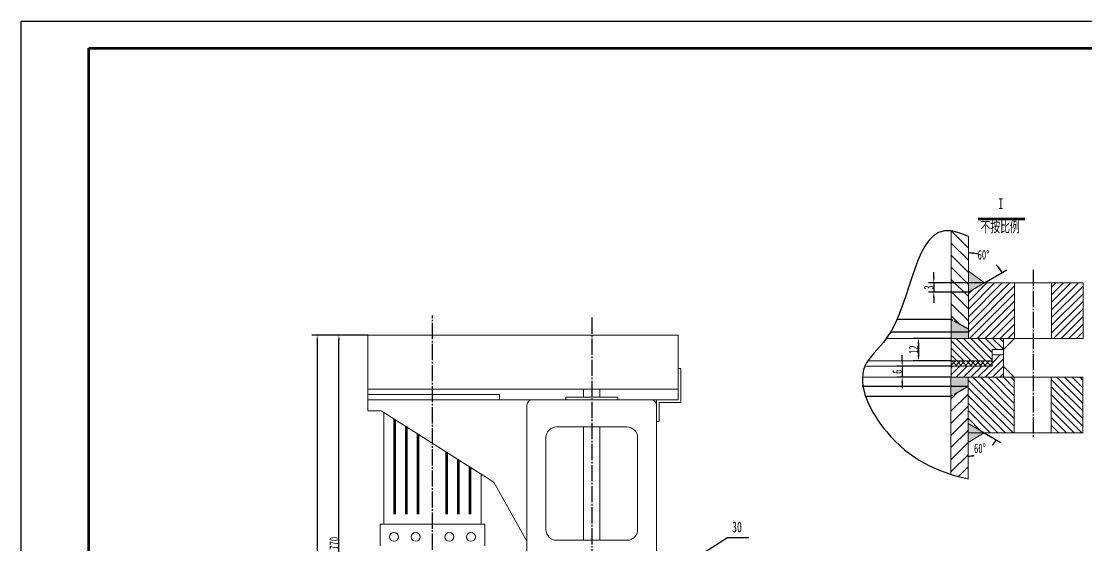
# Model space of a CAD drawing. Header units: millimetres. Extents: x 8887 to 11857, y -2175 to 2030.
# Drawn here: x 8887 to 10861, y 1059 to 2030 of the extents above; entities that cross this region are included whole.
import ezdxf

# ---------------------------------------------------------------- set-up
doc = ezdxf.new("R2010")
doc.units = ezdxf.units.MM
doc.linetypes.add('EB_DASHDOT', pattern=[39, 30, -3, 3, -3])
doc.linetypes.add('EB_DASHDOTDOT', pattern=[45, 30, -3, 3, -3, 3, -3])
doc.layers.get('0').update_dxf_attribs({"lineweight": 0})
doc.layers.get('Defpoints').update_dxf_attribs({"lineweight": 0})
for name, color, linetype, lineweight in [('CAXA0', 7, 'Continuous', 70), ('CAXA1', 1, 'EB_DASHDOT', 25), ('CAXA3', 7, 'Continuous', 25), ('CAXA4', 3, 'Continuous', 25), ('CAXAEB0', 7, 'Continuous', 70), ('CAXA中心线层', 1, 'EB_DASHDOT', 25), ('CAXA尺寸线层', 3, 'Continuous', 18)]:
    doc.layers.add(name, color=color, linetype=linetype, lineweight=lineweight)
doc.styles.add('UserTxtStyle6', font='SIMFANG.TTF', dxfattribs={"width": 0.667})
doc.styles.add('标准', font='SIMFANG.TTF', dxfattribs={"width": 0.667})
doc.dimstyles.new('标准', dxfattribs={"dimscale": 5, "dimtxt": 3.5, "dimasz": 2, "dimexe": 2, "dimexo": 0, "dimgap": 0.065, "dimtad": 1, "dimdec": 1, "dimdsep": 46, "dimtxsty": '标准', "dimcen": 0, "dimdle": 3, "dimadec": 4, "dimazin": 2, "dimtfac": 1, "dimtdec": 3, "dimtmove": 0, "dimatfit": 3, "dimldrblk": 'NONE', "dimfxl": 0, "dimtolj": 1, "dimtzin": 0, "dimarcsym": 0})

# ---------------------------------------------------------------- blocks, each defined once
blk = doc.blocks.new('*D169')
at = {"layer": 'CAXA4', "color": 0, "linetype": 'Continuous', "lineweight": -2}
for p, q in [((10577.3, 1555.5), (10577.3, 1565.5)), ((10671.1, 1545.5), (10567.3, 1545.5)), ((10577.3, 1545.5), (10577.3, 1528.3)), ((10641.4, 1528.3), (10567.3, 1528.3)), ((10577.3, 1518.3), (10577.3, 1508.3))]:
    blk.add_line(p, q, dxfattribs=at)
at = {"layer": 'CAXA4', "color": 0, "linetype": 'Continuous'}
for points in [[(10575.6, 1555.5), (10578.9, 1555.5), (10577.3, 1545.5)], [(10575.6, 1518.3), (10578.9, 1518.3), (10577.3, 1528.3)]]:
    blk.add_solid(points, dxfattribs=at)
at = {"layer": 'Defpoints', "color": 0, "linetype": 'Continuous'}
for p in [(10671.1, 1545.5), (10577.3, 1528.3), (10641.4, 1528.3)]:
    blk.add_point(p, dxfattribs=at)
at = {"layer": 'CAXA4', "color": 0, "linetype": 'Continuous', "lineweight": 25, "insert": (10568, 1536.9), "char_height": 17.5, "attachment_point": 5, "rotation": 90, "style": '标准'}
blk.add_mtext('\\A1;3', dxfattribs=at)
blk = doc.blocks.new('_None')
blk = doc.blocks.new('*D170')
at = {"layer": 'CAXA4', "color": 0, "linetype": 'Continuous', "lineweight": -2}
for p, q in [((10609.6, 1442.5), (10539, 1442.5)), ((10549, 1432.5), (10549, 1411.3)), ((10609.6, 1401.3), (10539, 1401.3))]:
    blk.add_line(p, q, dxfattribs=at)
at = {"layer": 'CAXA4', "color": 0, "linetype": 'Continuous'}
for points in [[(10547.3, 1432.5), (10550.6, 1432.5), (10549, 1442.5)], [(10547.3, 1411.3), (10550.6, 1411.3), (10549, 1401.3)]]:
    blk.add_solid(points, dxfattribs=at)
at = {"layer": 'Defpoints', "color": 0, "linetype": 'Continuous'}
for p in [(10609.6, 1442.5), (10549, 1401.3), (10609.6, 1401.3)]:
    blk.add_point(p, dxfattribs=at)
at = {"layer": 'CAXA4', "color": 0, "linetype": 'Continuous', "lineweight": 25, "insert": (10539.9, 1421.9), "char_height": 17.5, "attachment_point": 5, "rotation": 90, "style": '标准'}
blk.add_mtext('\\A1;12', dxfattribs=at)
blk = doc.blocks.new('*D171')
at = {"layer": 'CAXA4', "color": 0, "linetype": 'Continuous', "lineweight": -2}
for p, q in [((10518.8, 1401.5), (10518.8, 1411.5)), ((10609.6, 1391.5), (10508.8, 1391.5)), ((10518.8, 1391.5), (10518.8, 1370.9)), ((10609.6, 1370.9), (10508.8, 1370.9)), ((10518.8, 1360.9), (10518.8, 1350.9))]:
    blk.add_line(p, q, dxfattribs=at)
at = {"layer": 'CAXA4', "color": 0, "linetype": 'Continuous'}
for points in [[(10517.2, 1401.5), (10520.5, 1401.5), (10518.8, 1391.5)], [(10517.2, 1360.9), (10520.5, 1360.9), (10518.8, 1370.9)]]:
    blk.add_solid(points, dxfattribs=at)
at = {"layer": 'Defpoints', "color": 0, "linetype": 'Continuous'}
for p in [(10609.6, 1391.5), (10518.8, 1370.9), (10609.6, 1370.9)]:
    blk.add_point(p, dxfattribs=at)
at = {"layer": 'CAXA4', "color": 0, "linetype": 'Continuous', "lineweight": 25, "insert": (10509.6, 1381.2), "char_height": 17.5, "attachment_point": 5, "rotation": 90, "style": '标准'}
blk.add_mtext('\\A1;6', dxfattribs=at)

msp = doc.modelspace()

# ---------------------------------------------------------------- hatches: boundary and pattern name
h = msp.add_hatch()
h.set_pattern_fill('ANSI31', color=256, scale=5, angle=90, style=0)
h.set_pattern_definition([(135, (5242.173, -130.173), (-11.22532, -11.22532), [])])
edge = h.paths.add_edge_path()
edge.add_line((10609.63, 1478), (10641.36, 1459.68))
edge.add_line((10641.36, 1459.68), (10641.36, 1631.4))
edge.add_spline(control_points=[(10641.36, 1631.4), (10631.23, 1635.98), (10619.71, 1640.35), (10609.63, 1641.68)], knot_values=[0, 0, 0, 0, 34.5683935, 34.5683935, 34.5683935, 34.5683935], weights=[1, 1, 1, 1], degree=3, periodic=0)
edge.add_line((10609.63, 1641.68), (10609.63, 1478))
at = {"linetype": 'Continuous', "lineweight": 0}
h = msp.add_hatch(color=256, dxfattribs=at)
h.paths.add_polyline_path([(10641.36, 1567.21), (10641.36, 1545.5), (10671.09, 1545.5)], flags=0)
h.paths.add_polyline_path([(10641.36, 1545.5), (10641.36, 1528.34), (10671.09, 1545.5)], flags=0)
for points in [[(10609.63, 1478), (10609.63, 1442.52), (10641.36, 1442.52), (10641.36, 1459.68)], [(10609.13, 1370.94), (10609.13, 1335.45), (10640.85, 1353.77), (10640.85, 1370.94)]]:
    msp.add_hatch(color=256, dxfattribs=at).paths.add_polyline_path(points, flags=0)
h = msp.add_hatch()
h.set_pattern_fill('ANSI31', color=256, scale=3, angle=90, style=0)
h.set_pattern_definition([(135, (2841.824, -142.227), (-6.735192, -6.735192), [])])
h.paths.add_polyline_path([(10609.63, 1442.52), (10609.63, 1401.33), (10685.32, 1401.33), (10685.32, 1421.92), (10706.29, 1421.92), (10706.29, 1442.52)])
h = msp.add_hatch()
h.set_pattern_fill('ANSI31', color=256, scale=3, style=0)
h.set_pattern_definition([(45, (2841.824, -142.227), (-6.735192, 6.735192), [])])
h.paths.add_polyline_path([(10706.29, 1391.03), (10705.78, 1391.53), (10706.29, 1391.53), (10706.29, 1412.13), (10685.32, 1412.13), (10685.32, 1391.53), (10609.63, 1391.53), (10609.63, 1370.94), (10706.29, 1370.94)])
h = msp.add_hatch()
h.set_pattern_fill('ANSI37', color=256, scale=2, style=0)
h.set_pattern_definition([(45, (2841.824, -142.227), (-4.490128, 4.490128), []), (135, (2841.824, -142.227), (-4.490128, -4.490128), [])])
h.paths.add_polyline_path([(10609.63, 1401.33), (10609.63, 1391.53), (10685.32, 1391.53), (10685.32, 1401.33)])
h = msp.add_hatch()
h.set_pattern_fill('ANSI31', color=256, scale=5, style=0)
h.set_pattern_definition([(45, (5242.173, -130.173), (-11.22532, 11.22532), [])])
edge = h.paths.add_edge_path()
edge.add_line((10640.85, 1353.77), (10609.13, 1335.45))
edge.add_line((10609.13, 1335.45), (10609.13, 1190.98))
edge.add_spline(control_points=[(10609.13, 1190.98), (10619.51, 1187.72), (10630.1, 1185.04), (10640.85, 1182.86)], knot_values=[621.89874, 621.89874, 621.89874, 621.89874, 656.0187582, 656.0187582, 656.0187582, 656.0187582], weights=[1, 1, 1, 1], degree=3, periodic=0)
edge.add_line((10640.85, 1182.86), (10640.85, 1353.77))
h = msp.add_hatch(color=256, dxfattribs=at)
h.paths.add_polyline_path([(10670.58, 1267.95), (10640.85, 1285.12), (10640.85, 1267.95)], flags=0)
h.paths.add_polyline_path([(10670.58, 1267.95), (10640.85, 1267.95), (10640.85, 1250.13)], flags=0)
at = {"layer": 'CAXA4', "linetype": 'Continuous', "lineweight": 25}
for points in [[(10641.36, 1600.92), (10651.5, 1601.47), (10651.16, 1598.99)], [(10704.22, 1564.63), (10699.62, 1573.68), (10697.65, 1572.15)], [(10693.08, 1254.97), (10688.35, 1245.96), (10686.42, 1247.55)], [(10640.85, 1224.82), (10651.01, 1224.41), (10650.6, 1226.88)]]:
    msp.add_hatch(color=256, dxfattribs=at).paths.add_polyline_path(points, flags=0)

# ---------------------------------------------------------------- linework, layer by layer
at = {"linetype": 'Continuous', "lineweight": 0}
for p, q in [((10671.09, 1545.5), (10641.36, 1567.21)), ((10609.63, 1478), (10609.63, 1442.52)), ((10609.13, 1335.45), (10609.13, 1370.94)), ((10670.58, 1267.95), (10640.85, 1250.13))]:
    msp.add_line(p, q, dxfattribs=at)
at = {"layer": 'CAXA0', "linetype": 'Continuous', "lineweight": 18}
for p, q in [((10609.63, 1478), (10609.63, 1641.68)), ((10641.36, 1442.52), (10641.36, 1631.4)), ((10853.86, 1545.5), (10641.36, 1545.5)), ((10641.36, 1528.34), (10671.09, 1545.5)), ((10726.88, 1545.5), (10726.88, 1442.52)), ((10795.54, 1545.5), (10795.54, 1442.52)), ((10853.86, 1442.52), (10853.86, 1545.5)), ((10609.63, 1370.94), (10609.63, 1463.11)), ((10853.86, 1442.52), (10489.41, 1442.52)), ((10706.29, 1421.92), (10726.88, 1442.52)), ((10706.29, 1442.52), (10706.29, 1370.94)), ((10706.29, 1421.92), (10685.32, 1421.92)), ((10685.32, 1421.92), (10685.32, 1391.53)), ((10685.32, 1401.33), (10455.34, 1401.33)), ((10706.29, 1412.13), (10685.32, 1412.13)), ((10685.32, 1391.53), (10449.86, 1391.53)), ((10705.78, 1391.53), (10726.38, 1370.94)), ((10853.36, 1370.94), (10445.19, 1370.94)), ((10640.85, 1182.86), (10640.85, 1370.94)), ((10726.38, 1370.94), (10726.38, 1267.95)), ((10795.03, 1370.94), (10795.03, 1267.95)), ((10853.36, 1267.95), (10853.36, 1370.94)), ((10609.13, 1190.98), (10609.13, 1335.45)), ((10640.85, 1285.12), (10670.58, 1267.95)), ((10853.36, 1267.95), (10640.85, 1267.95))]:
    msp.add_line(p, q, dxfattribs=at)
at = {"layer": 'CAXA0', "linetype": 'EB_DASHDOTDOT', "lineweight": 25}
for p, q in [((10641.36, 1459.68), (10609.63, 1478)), ((10640.85, 1353.77), (10609.13, 1335.45))]:
    msp.add_line(p, q, dxfattribs=at)
at = {"layer": 'CAXA1', "linetype": 'EB_DASHDOT', "lineweight": 25}
msp.add_line((10761.21, 1569.76), (10761.21, 1257.78), dxfattribs=at)
at = {"layer": 'CAXA3', "linetype": 'Continuous', "lineweight": 70}
msp.add_line((10659.79, 1663.87), (10745.8, 1663.87), dxfattribs=at)
at = {"layer": 'CAXA3', "linetype": 'Continuous', "lineweight": 25}
for p, q in [((10641.36, 1525.1), (10649.02, 1532.76)), ((10609.63, 1478), (10509.11, 1478)), ((10641.36, 1454.39), (10497.14, 1454.39)), ((10704.77, 1370.94), (10705.78, 1371.95)), ((10640.85, 1353.77), (10444.88, 1353.77)), ((10609.13, 1335.45), (10451.07, 1335.45))]:
    msp.add_line(p, q, dxfattribs=at)
msp.add_open_spline([(10641.36, 1631.4), (10631.23, 1635.98), (10539.33, 1670.86), (10539.8, 1473.48), (10421.89, 1381.16), (10493.42, 1238.57), (10584.33, 1194.23), (10641.36, 1182.76)], degree=3, knots=[0, 0, 0, 0, 34.5683935, 275.7034507, 343.1417826, 475.6653548, 656.5527799, 656.5527799, 656.5527799, 656.5527799], dxfattribs=at)
at = {"layer": 'CAXA4', "linetype": 'Continuous', "lineweight": 25}
for p, q in [((10671.09, 1545.5), (10712.88, 1569.63)), ((10641.36, 1468.53), (10718.33, 1545.5)), ((10641.36, 1482.67), (10704.19, 1545.5)), ((10641.36, 1496.82), (10690.04, 1545.5)), ((10641.36, 1510.96), (10675.9, 1545.5)), ((10641.36, 1454.39), (10726.88, 1539.91)), ((10795.54, 1537.86), (10803.18, 1545.5)), ((10795.54, 1523.71), (10817.32, 1545.5)), ((10795.54, 1509.57), (10831.46, 1545.5)), ((10795.54, 1495.43), (10845.61, 1545.5)), ((10795.54, 1481.29), (10853.86, 1539.62)), ((10643.63, 1442.52), (10726.88, 1525.77)), ((10795.54, 1467.15), (10853.86, 1525.47)), ((10657.77, 1442.52), (10726.88, 1511.63)), ((10795.54, 1453), (10853.86, 1511.33)), ((10671.91, 1442.52), (10726.88, 1497.49)), ((10686.06, 1442.52), (10726.88, 1483.34)), ((10799.19, 1442.52), (10853.86, 1497.19)), ((10813.34, 1442.52), (10853.86, 1483.05)), ((10700.2, 1442.52), (10726.88, 1469.2)), ((10827.48, 1442.52), (10853.86, 1468.9)), ((10714.34, 1442.52), (10726.88, 1455.06)), ((10841.62, 1442.52), (10853.86, 1454.76)), ((10640.85, 1365.53), (10726.38, 1280.01)), ((10649.59, 1370.94), (10726.38, 1294.15)), ((10663.73, 1370.94), (10726.38, 1308.29)), ((10677.87, 1370.94), (10726.38, 1322.43)), ((10692.02, 1370.94), (10726.38, 1336.57)), ((10706.16, 1370.94), (10726.38, 1350.72)), ((10720.3, 1370.94), (10726.38, 1364.86)), ((10795.03, 1366.91), (10853.36, 1308.59)), ((10805.15, 1370.94), (10853.36, 1322.73)), ((10819.29, 1370.94), (10853.36, 1336.87)), ((10833.44, 1370.94), (10853.36, 1351.01)), ((10847.58, 1370.94), (10853.36, 1365.16)), ((10640.85, 1351.39), (10724.29, 1267.95)), ((10795.03, 1352.77), (10853.36, 1294.44)), ((10640.85, 1337.24), (10710.15, 1267.95)), ((10640.85, 1323.1), (10696, 1267.95)), ((10795.03, 1338.63), (10853.36, 1280.3)), ((10795.03, 1324.49), (10851.57, 1267.95)), ((10640.85, 1308.96), (10681.86, 1267.95)), ((10795.03, 1310.35), (10837.42, 1267.95)), ((10640.85, 1294.82), (10663.81, 1271.87)), ((10795.03, 1296.2), (10823.28, 1267.95)), ((10670.58, 1267.95), (10701.74, 1249.97)), ((10795.03, 1282.06), (10809.14, 1267.95))]:
    msp.add_line(p, q, dxfattribs=at)
for centre, radius, start, end in [((10641.36, 1528.34), 72.58, 75.9061, 90), ((10641.36, 1528.34), 72.58, 30, 44.49656), ((10640.85, 1285.12), 60.3, 318.14665, 330), ((10640.85, 1285.12), 60.3, 270, 281.02687)]:
    msp.add_arc(centre, radius, start, end, dxfattribs=at)
at = {"layer": 'CAXAEB0', "linetype": 'Continuous', "lineweight": 25}
for p, q in [((8887.24, -2175.13), (8887.24, 2029.87)), ((8887.24, 2029.87), (11857.24, 2029.87))]:
    msp.add_line(p, q, dxfattribs=at)
at = {"layer": 'CAXAEB0', "linetype": 'Continuous', "lineweight": 70}
for p, q in [((9012.24, 1979.87), (11807.24, 1979.87)), ((9012.24, -2125.13), (9012.24, 1979.87)), ((9579.25, 1117.42), (9579.25, 1292.78)), ((9600.43, 1117.42), (9600.43, 1279.35)), ((9622.28, 1117.42), (9622.28, 1265.49)), ((9675.34, 1117.42), (9675.34, 1231.84)), ((9697.19, 1117.42), (9697.19, 1217.98)), ((9718.37, 1117.42), (9718.37, 1204.54))]:
    msp.add_line(p, q, dxfattribs=at)
at = {"layer": 'CAXAEB0', "linetype": 'Continuous', "lineweight": 18}
for p, q in [((9528.81, 1448.93), (10103.81, 1448.93)), ((9528.81, 1308.93), (9528.81, 1448.93)), ((10103.81, 1328.93), (10103.81, 1448.93)), ((10103.81, 1386.99), (10108.81, 1386.99)), ((10108.81, 1323.93), (10108.81, 1386.99)), ((9528.81, 1348.93), (10103.81, 1348.93)), ((9928.81, 1348.93), (9928.81, 1333.93)), ((9958.81, 1348.93), (9958.81, 1333.93)), ((9528.81, 1338.93), (9773.26, 1338.93)), ((9528.81, 1328.93), (10103.81, 1328.93)), ((9773.26, 1328.93), (9773.26, 1338.93)), ((9895.79, 1333.93), (9895.79, 1328.93)), ((9895.79, 1333.93), (9991.83, 1333.93)), ((9991.83, 1333.93), (9991.83, 1328.93)), ((10063.81, 713.93), (10063.81, 1328.93)), ((10068.81, 1289.1), (10068.81, 1323.93)), ((10068.81, 1323.93), (10108.81, 1323.93)), ((9528.81, 1308.93), (9553.79, 1308.93)), ((9553.79, 1308.93), (9762.26, 1176.71)), ((9558.81, 1098.93), (9558.81, 1305.75)), ((9823.81, 713.93), (9823.81, 1318.93)), ((10063.81, 1289.1), (10068.81, 1289.1)), ((9878.81, 1278.93), (10008.81, 1278.93)), ((9928.81, 1278.93), (9928.81, 1068.93)), ((9958.81, 1278.93), (9958.81, 1068.93)), ((9858.81, 1088.93), (9858.81, 1258.93)), ((10028.81, 1088.93), (10028.81, 1258.93)), ((9738.81, 1098.93), (9738.81, 1191.58)), ((9762.26, 1176.71), (9823.81, 1067.32)), ((9551.77, 1098.93), (9745.85, 1098.93)), ((9551.77, 1058.93), (9551.77, 1098.93)), ((9745.85, 1058.93), (9745.85, 1098.93)), ((9878.81, 1068.93), (10008.81, 1068.93))]:
    msp.add_line(p, q, dxfattribs=at)
at = {"layer": 'CAXAEB0', "color": 0, "linetype": 'Continuous', "lineweight": 25}
for p, q in [((9969.68, 930.93), (10194.96, 1074.17)), ((10194.96, 1074.17), (10234.96, 1074.17))]:
    msp.add_line(p, q, dxfattribs=at)
at = {"layer": 'CAXAEB0', "linetype": 'Continuous', "lineweight": 18}
for centre in [(9577.64, 1075.27), (9617.66, 1075.27), (9679.95, 1075.27), (9719.98, 1075.27)]:
    msp.add_circle(centre, 8.25, dxfattribs=at)
for centre, radius, start, end in [((9833.81, 1318.93), 10, 90, 180), ((10053.81, 1318.93), 10, 0, 90), ((9878.81, 1258.93), 20, 90, 180), ((10008.81, 1258.93), 20, 0, 90), ((9878.81, 1088.93), 20, 180, 270), ((10008.81, 1088.93), 20, 270, 0)]:
    msp.add_arc(centre, radius, start, end, dxfattribs=at)
at = {"layer": 'CAXA中心线层', "linetype": 'EB_DASHDOT', "lineweight": 25}
for p, q in [((9648.81, 934.41), (9648.81, 1485.35)), ((9943.81, 1481.29), (9943.81, -444.7))]:
    msp.add_line(p, q, dxfattribs=at)
at = {"layer": 'CAXA尺寸线层', "linetype": 'Continuous', "lineweight": 25}
for p, q in [((9528.81, 1448.93), (9425.41, 1448.93)), ((9528.81, 1448.93), (9465.59, 1448.93)), ((9435.41, 1438.93), (9435.41, -572.02)), ((9475.59, 688.93), (9475.59, 1438.93))]:
    msp.add_line(p, q, dxfattribs=at)
at = {"layer": 'CAXA尺寸线层', "linetype": 'Continuous'}
for points in [[(9433.74, 1438.93), (9437.07, 1438.93), (9435.41, 1448.93)], [(9473.92, 1438.93), (9477.26, 1438.93), (9475.59, 1448.93)]]:
    msp.add_solid(points, dxfattribs=at)

# ---------------------------------------------------------------- texts
at = {"layer": 'CAXA4', "linetype": 'Continuous', "lineweight": 25, "attachment_point": 1, "style": '标准'}
for s, insert, char_height in [('\\fFangSong_GB2312|b0|i0|p34;I', (10696.82, 1702.39), 20), ('\\fFangSong_GB2312|b0|i0|p34;不按比例', (10663.83, 1659.34), 20), ('\\fFangSong_GB2312|b0|i0|p34;60{%%D}', (10658.52, 1606.29), 17.5), ('\\fFangSong_GB2312|b0|i0|p34;60{%%D}', (10651.87, 1247.99), 17.5)]:
    msp.add_mtext(s, dxfattribs=dict(at, insert=insert, char_height=char_height))
at = {"layer": 'CAXAEB0', "color": 0, "style": 'UserTxtStyle6', "width": 0.667}
msp.add_text('30', height=20, dxfattribs=at).set_placement((10203.71, 1083.71))
at = {"layer": 'CAXA尺寸线层', "style": '标准', "width": 0.667}
msp.add_text('770', height=17.5, rotation=90, dxfattribs=at).set_placement((9475.26, 1051.38))

# ---------------------------------------------------------------- dimensions: what is measured, and where the dimension line sits
at = {"layer": 'CAXA4', "linetype": 'Continuous', "lineweight": 25}
for base, p1, p2, text, picture, middle in [((10577.25, 1528.34), (10671.09, 1545.5), (10641.36, 1528.34), '3', '*D169', (10567.99, 1536.92)), ((10548.97, 1401.33), (10609.63, 1442.52), (10609.63, 1401.33), '12', '*D170', (10539.86, 1421.92)), ((10518.85, 1370.94), (10609.63, 1391.53), (10609.63, 1370.94), '6', '*D171', (10509.59, 1381.23))]:
    dim = msp.add_linear_dim(base=base, p1=p1, p2=p2, angle=90, text=text, dimstyle='标准', dxfattribs=at)
    dim.commit()
    dim.dimension.update_dxf_attribs({"geometry": picture, "text_midpoint": middle})

doc.saveas('drawing.dxf')
